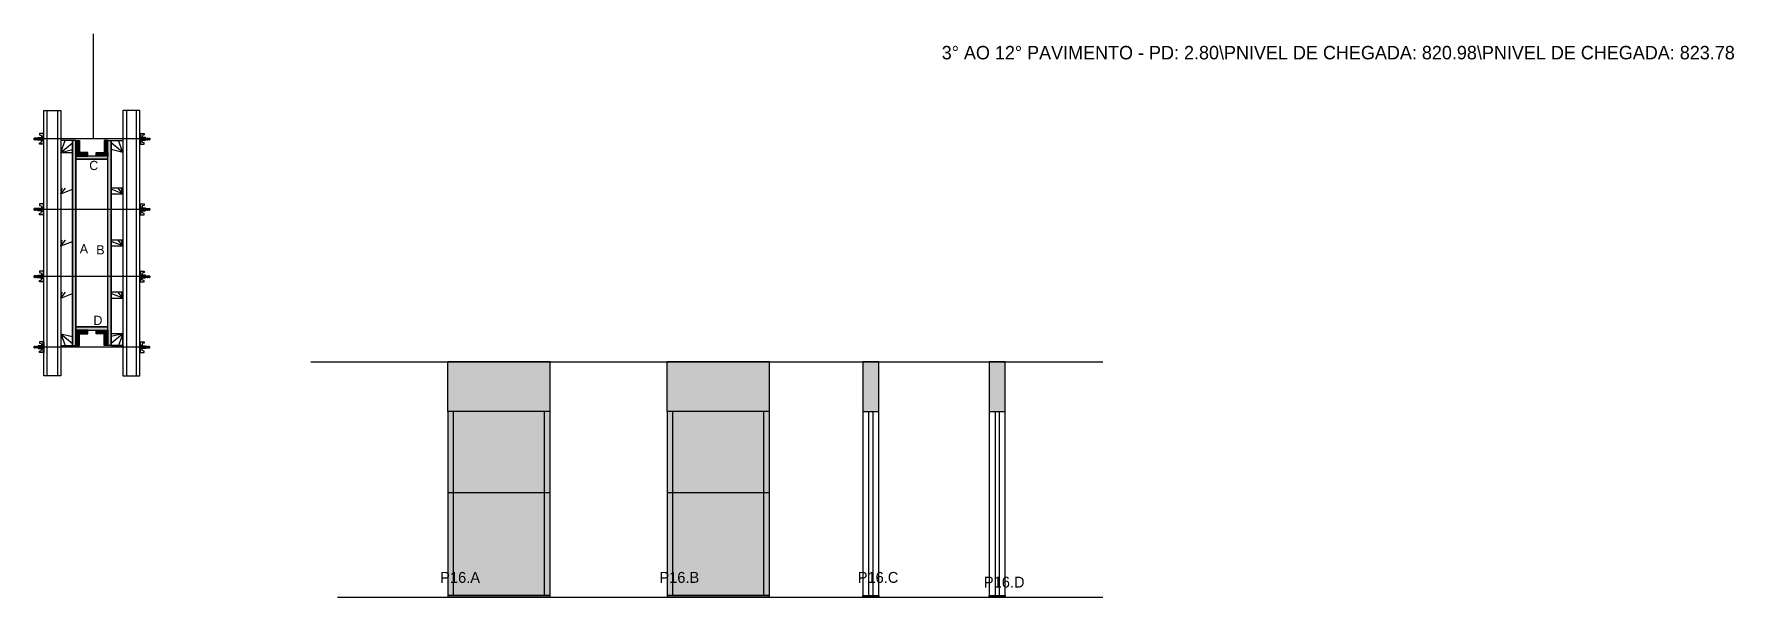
# Model space of a CAD drawing. Header units: metres. Extents: x 2676 to 4698, y 7523 to 8194.
import ezdxf

# ---------------------------------------------------------------- set-up
doc = ezdxf.new("R2010")
doc.units = ezdxf.units.M
for name, color, linetype in [('CHAPA', 7, 'Continuous'), ('COTA', 7, 'Continuous'), ('Hachura', 7, 'Continuous'), ('Madeira', 7, 'Continuous'), ('NOMENCLATURA', 7, 'Continuous'), ('Nível', 7, 'Continuous'), ('Painéis', 7, 'Continuous'), ('Perfil Metálico', 7, 'Continuous'), ('SARR_2.2x7', 7, 'Continuous'), ('SARRAFO', 7, 'Continuous'), ('Texto Seção', 7, 'Continuous'), ('TEXTO_GERAL', 7, 'Continuous')]:
    doc.layers.add(name, color=color, linetype=linetype)

msp = doc.modelspace()

# ---------------------------------------------------------------- hatches: boundary and pattern name
at = {"layer": 'COTA'}
h = msp.add_hatch(color=7, dxfattribs=at)
h.dxf.hatch_style = 1
h.paths.add_polyline_path([(3168, 7803.2), (3168, 7744.2), (3168, 7744.2), (3290, 7744.2), (3290, 7744.2), (3290, 7803.2), (3290, 7803.2), (3168, 7803.2)])
h = msp.add_hatch(color=7, dxfattribs=at)
h.dxf.hatch_style = 1
h.paths.add_polyline_path([(3428.9, 7803.2), (3428.9, 7744.2), (3428.9, 7744.2), (3550.9, 7744.2), (3550.9, 7744.2), (3550.9, 7803.2), (3550.9, 7803.2), (3428.9, 7803.2)])
h = msp.add_hatch(color=7, dxfattribs=at)
h.dxf.hatch_style = 1
h.paths.add_polyline_path([(3680.7, 7744.2), (3680.7, 7803.2), (3680.7, 7803.2), (3661.7, 7803.2), (3661.7, 7803.2), (3661.7, 7744.2), (3661.7, 7744.2), (3680.7, 7744.2)])
h = msp.add_hatch(color=7, dxfattribs=at)
h.dxf.hatch_style = 1
h.paths.add_polyline_path([(3831.1, 7744.2), (3831.1, 7803.2), (3831.1, 7803.2), (3812.1, 7803.2), (3812.1, 7803.2), (3812.1, 7744.2), (3812.1, 7744.2), (3831.1, 7744.2)])
at = {"layer": 'Hachura'}
h = msp.add_hatch(color=7, dxfattribs=at)
h.dxf.hatch_style = 1
h.paths.add_polyline_path([(2725.7, 8066.9), (2721.7, 8066.9), (2721.7, 8066.9), (2721.7, 7822.9), (2721.7, 7822.9), (2725.7, 7822.9), (2725.7, 7822.9), (2725.7, 8066.9)])
h = msp.add_hatch(color=7, dxfattribs=at)
h.dxf.hatch_style = 1
h.paths.add_polyline_path([(2725.7, 8066.9), (2721.7, 8066.9), (2721.7, 8066.9), (2721.7, 7822.9), (2721.7, 7822.9), (2725.7, 7822.9), (2725.7, 7822.9), (2725.7, 8066.9)])
h = msp.add_hatch(color=7, dxfattribs=at)
h.dxf.hatch_style = 1
h.paths.add_polyline_path([(2725.7, 8052.9), (2730.1, 8052.9), (2730.1, 8052.9), (2730.1, 8066.9), (2730.1, 8066.9), (2725.7, 8066.9), (2725.7, 8066.9), (2725.7, 8052.9)])
h = msp.add_hatch(color=7, dxfattribs=at)
h.dxf.hatch_style = 1
h.paths.add_polyline_path([(2725.7, 8048.5), (2725.7, 8052.9), (2725.7, 8052.9), (2739.7, 8052.9), (2739.7, 8052.9), (2739.7, 8048.5), (2739.7, 8048.5), (2725.7, 8048.5)])
h = msp.add_hatch(color=7, dxfattribs=at)
h.dxf.hatch_style = 1
h.paths.add_polyline_path([(2763.7, 8048.5), (2763.7, 8052.9), (2763.7, 8052.9), (2749.7, 8052.9), (2749.7, 8052.9), (2749.7, 8048.5), (2749.7, 8048.5), (2763.7, 8048.5)])
h = msp.add_hatch(color=7, dxfattribs=at)
h.dxf.hatch_style = 1
h.paths.add_polyline_path([(2763.7, 8052.9), (2759.3, 8052.9), (2759.3, 8052.9), (2759.3, 8066.9), (2759.3, 8066.9), (2763.7, 8066.9), (2763.7, 8066.9), (2763.7, 8052.9)])
h = msp.add_hatch(color=7, dxfattribs=at)
h.dxf.hatch_style = 1
h.paths.add_polyline_path([(2763.7, 8066.9), (2767.7, 8066.9), (2767.7, 8066.9), (2767.7, 7822.9), (2767.7, 7822.9), (2763.7, 7822.9), (2763.7, 7822.9), (2763.7, 8066.9)])
h = msp.add_hatch(color=7, dxfattribs=at)
h.dxf.hatch_style = 1
h.paths.add_polyline_path([(2763.7, 8066.9), (2767.7, 8066.9), (2767.7, 8066.9), (2767.7, 7822.9), (2767.7, 7822.9), (2763.7, 7822.9), (2763.7, 7822.9), (2763.7, 8066.9)])
h = msp.add_hatch(color=7, dxfattribs=at)
h.dxf.hatch_style = 1
h.paths.add_polyline_path([(2763.7, 8044.9), (2763.7, 8048.5), (2763.7, 8048.5), (2725.7, 8048.5), (2725.7, 8048.5), (2725.7, 8044.9), (2725.7, 8044.9), (2763.7, 8044.9)])
h = msp.add_hatch(color=7, dxfattribs=at)
h.dxf.hatch_style = 1
h.paths.add_polyline_path([(2763.7, 8044.9), (2763.7, 8048.5), (2763.7, 8048.5), (2725.7, 8048.5), (2725.7, 8048.5), (2725.7, 8044.9), (2725.7, 8044.9), (2763.7, 8044.9)])
h = msp.add_hatch(color=7, dxfattribs=at)
h.dxf.hatch_style = 1
h.paths.add_polyline_path([(2763.7, 7841.3), (2763.7, 7844.9), (2763.7, 7844.9), (2725.7, 7844.9), (2725.7, 7844.9), (2725.7, 7841.3), (2725.7, 7841.3), (2763.7, 7841.3)])
h = msp.add_hatch(color=7, dxfattribs=at)
h.dxf.hatch_style = 1
h.paths.add_polyline_path([(2763.7, 7841.3), (2763.7, 7844.9), (2763.7, 7844.9), (2725.7, 7844.9), (2725.7, 7844.9), (2725.7, 7841.3), (2725.7, 7841.3), (2763.7, 7841.3)])
h = msp.add_hatch(color=7, dxfattribs=at)
h.dxf.hatch_style = 1
h.paths.add_polyline_path([(2725.7, 7836.9), (2725.7, 7841.3), (2725.7, 7841.3), (2739.7, 7841.3), (2739.7, 7841.3), (2739.7, 7836.9), (2739.7, 7836.9), (2725.7, 7836.9)])
h = msp.add_hatch(color=7, dxfattribs=at)
h.dxf.hatch_style = 1
h.paths.add_polyline_path([(2725.7, 7836.9), (2730.1, 7836.9), (2730.1, 7836.9), (2730.1, 7822.9), (2730.1, 7822.9), (2725.7, 7822.9), (2725.7, 7822.9), (2725.7, 7836.9)])
h = msp.add_hatch(color=7, dxfattribs=at)
h.dxf.hatch_style = 1
h.paths.add_polyline_path([(2763.7, 7836.9), (2763.7, 7841.3), (2763.7, 7841.3), (2749.7, 7841.3), (2749.7, 7841.3), (2749.7, 7836.9), (2749.7, 7836.9), (2763.7, 7836.9)])
h = msp.add_hatch(color=7, dxfattribs=at)
h.dxf.hatch_style = 1
h.paths.add_polyline_path([(2763.7, 7836.9), (2759.3, 7836.9), (2759.3, 7836.9), (2759.3, 7822.9), (2759.3, 7822.9), (2763.7, 7822.9), (2763.7, 7822.9), (2763.7, 7836.9)])
h = msp.add_hatch(color=7, dxfattribs=at)
h.dxf.hatch_style = 1
h.paths.add_polyline_path([(3290, 7744.2), (3168, 7744.2), (3168, 7744.2), (3168, 7523.2), (3168, 7523.2), (3290, 7523.2), (3290, 7523.2), (3290, 7744.2)])
h = msp.add_hatch(color=7, dxfattribs=at)
h.dxf.hatch_style = 1
h.paths.add_polyline_path([(3550.9, 7744.2), (3428.9, 7744.2), (3428.9, 7744.2), (3428.9, 7523.2), (3428.9, 7523.2), (3550.9, 7523.2), (3550.9, 7523.2), (3550.9, 7744.2)])

# ---------------------------------------------------------------- linework, layer by layer
at = {"layer": 'CHAPA', "color": 7, "lineweight": 25}
for points in [[(2725.7, 8066.9), (2721.7, 8066.9), (2721.7, 7822.9), (2725.7, 7822.9)], [(2725.7, 8066.9), (2721.7, 8066.9), (2721.7, 7822.9), (2725.7, 7822.9)], [(2763.7, 8066.9), (2767.7, 8066.9), (2767.7, 7822.9), (2763.7, 7822.9)], [(2763.7, 8066.9), (2767.7, 8066.9), (2767.7, 7822.9), (2763.7, 7822.9)], [(2763.7, 8044.9), (2763.7, 8048.5), (2725.7, 8048.5), (2725.7, 8044.9)], [(2763.7, 8044.9), (2763.7, 8048.5), (2725.7, 8048.5), (2725.7, 8044.9)], [(2763.7, 7841.3), (2763.7, 7844.9), (2725.7, 7844.9), (2725.7, 7841.3)], [(2763.7, 7841.3), (2763.7, 7844.9), (2725.7, 7844.9), (2725.7, 7841.3)]]:
    msp.add_lwpolyline(points, close=True, dxfattribs=at)
at = {"layer": 'COTA', "color": 7, "lineweight": 25}
for p, q in [((3290, 7803.2), (3168, 7803.2)), ((3168, 7744.2), (3168, 7803.2)), ((3290, 7744.2), (3290, 7803.2)), ((3550.9, 7803.2), (3428.9, 7803.2)), ((3428.9, 7744.2), (3428.9, 7803.2)), ((3550.9, 7744.2), (3550.9, 7803.2))]:
    msp.add_line(p, q, dxfattribs=at)
for points in [[(3680.7, 7744.2), (3680.7, 7803.2), (3661.7, 7803.2), (3661.7, 7744.2)], [(3831.1, 7744.2), (3831.1, 7803.2), (3812.1, 7803.2), (3812.1, 7744.2)]]:
    msp.add_lwpolyline(points, dxfattribs=at)
at = {"layer": 'Defpoints', "color": 7, "lineweight": 25}
msp.add_line((2746.6, 8068.9), (2746.6, 8193.9), dxfattribs=at)
at = {"layer": 'Hachura', "color": 7, "lineweight": 25}
for p, q in [((2676.2, 8070), (2675.9, 8069.7)), ((2675.9, 8069.7), (2675.9, 8068.4)), ((2676.5, 8070), (2676.2, 8070)), ((2676.2, 8070), (2676.2, 8070)), ((2676.2, 8068), (2676.2, 8070)), ((2676.8, 8068), (2676.2, 8069.3)), ((2676.5, 8070), (2677.5, 8068)), ((2676.5, 8070), (2677.5, 8068)), ((2676.6, 8070), (2677.7, 8067.9)), ((2677.9, 8067.9), (2676.8, 8070.1)), ((2677.7, 8070), (2677, 8070)), ((2678, 8068), (2677, 8070)), ((2677.7, 8070), (2678.6, 8068)), ((2677.8, 8070), (2678.8, 8067.9)), ((2679.1, 8067.9), (2678, 8070.1)), ((2678.8, 8070), (2678.2, 8070)), ((2679.1, 8068), (2678.2, 8070)), ((2678.4, 8070), (2678.2, 8070)), ((2678.8, 8070), (2679.8, 8068)), ((2678.9, 8070), (2680, 8067.9)), ((2680.2, 8067.9), (2679.2, 8070.1)), ((2680, 8070), (2679.3, 8070)), ((2680.3, 8068), (2679.3, 8070)), ((2680, 8070), (2680.9, 8068)), ((2680.9, 8068.8), (2680.3, 8070.1)), ((2680.9, 8069.1), (2680.5, 8070)), ((2680.9, 8070), (2680.5, 8070)), ((2680.9, 8067.3), (2680.9, 8070.6)), ((2680.9, 8070.6), (2684.2, 8070.6)), ((2680.9, 8069.6), (2684.2, 8069.6)), ((2681, 8067.3), (2681, 8070.6)), ((2687.7, 8075.4), (2682.5, 8075.4)), ((2682.5, 8075.4), (2682.5, 8073.7)), ((2682.5, 8073.7), (2684.7, 8073.1)), ((2684.2, 8070.9), (2684.2, 8067)), ((2686.8, 8070.9), (2684.2, 8070.9)), ((2686.8, 8069.3), (2684.8, 8069.3)), ((2684.9, 8072.8), (2684.9, 8070.9)), ((2686.7, 8075.2), (2687.7, 8075.2)), ((2686.7, 8075), (2687.7, 8075)), ((2686.7, 8074.7), (2687.7, 8074.7)), ((2686.7, 8074.2), (2687.7, 8074.2)), ((2686.7, 8073.4), (2687.7, 8073.4)), ((2686.7, 8072), (2687.7, 8072)), ((2686.8, 8075.4), (2686.8, 8062.5)), ((2686.8, 8075.4), (2686.8, 8070.2)), ((2686.8, 8068.9), (2686.8, 8070.9)), ((2686.8, 8070.2), (2686.8, 8069.6)), ((2687.1, 8069.9), (2686.9, 8069.9)), ((2687.5, 8069.9), (2687.1, 8069.9)), ((2687.7, 8062.5), (2687.7, 8075.4)), ((2687.7, 8063.4), (2687.7, 8071.3)), ((2801.7, 8062.5), (2801.7, 8075.4)), ((2801.7, 8075.4), (2806.8, 8075.4)), ((2802.6, 8075.2), (2801.7, 8075.2)), ((2802.6, 8075), (2801.7, 8075)), ((2802.6, 8074.7), (2801.7, 8074.7)), ((2802.6, 8074.2), (2801.7, 8074.2)), ((2802.6, 8073.4), (2801.7, 8073.4)), ((2802.6, 8072), (2801.7, 8072)), ((2801.7, 8063.4), (2801.7, 8071.3)), ((2801.8, 8069.9), (2802.2, 8069.9)), ((2802.2, 8069.9), (2802.5, 8069.9)), ((2802.6, 8075.4), (2802.6, 8062.5)), ((2802.6, 8075.4), (2802.6, 8070.2)), ((2802.6, 8068.9), (2802.6, 8070.9)), ((2802.6, 8070.9), (2805.1, 8070.9)), ((2802.6, 8070.2), (2802.6, 8069.6)), ((2802.6, 8069.3), (2804.6, 8069.3)), ((2804.4, 8072.8), (2804.4, 8070.9)), ((2806.8, 8073.7), (2804.6, 8073.1)), ((2805.1, 8070.9), (2805.1, 8067)), ((2808.4, 8070.6), (2805.1, 8070.6)), ((2808.4, 8069.6), (2805.1, 8069.6)), ((2806.8, 8075.4), (2806.8, 8073.7)), ((2808.3, 8067.3), (2808.3, 8070.6)), ((2808.4, 8067.3), (2808.4, 8070.6)), ((2808.4, 8068.8), (2809, 8070.1)), ((2809.3, 8070), (2808.4, 8068)), ((2808.4, 8069.1), (2808.8, 8070)), ((2808.4, 8070), (2808.8, 8070)), ((2809, 8068), (2810, 8070)), ((2809.1, 8067.9), (2810.2, 8070.1)), ((2809.3, 8070), (2810, 8070)), ((2810.4, 8070), (2809.3, 8067.9)), ((2810.5, 8070), (2809.5, 8068)), ((2810.2, 8067.9), (2811.3, 8070.1)), ((2810.2, 8068), (2811.1, 8070)), ((2810.5, 8070), (2811.1, 8070)), ((2811.6, 8070), (2810.5, 8067.9)), ((2811.7, 8070), (2810.7, 8068)), ((2810.9, 8070), (2811.1, 8070)), ((2811.3, 8068), (2812.3, 8070)), ((2811.4, 8067.9), (2812.5, 8070.1)), ((2812.7, 8070), (2811.6, 8067.9)), ((2811.7, 8070), (2812.3, 8070)), ((2812.8, 8070), (2811.8, 8068)), ((2812.8, 8070), (2811.8, 8068)), ((2812.5, 8068), (2813.1, 8069.3)), ((2812.8, 8070), (2813.1, 8070)), ((2813.1, 8070), (2813.1, 8070)), ((2813.1, 8070), (2813.5, 8069.7)), ((2813.1, 8068), (2813.1, 8070)), ((2813.5, 8069.7), (2813.5, 8068.4)), ((2676.2, 8068), (2675.9, 8068.4)), ((2676.7, 8067.9), (2676.2, 8069.1)), ((2676.2, 8068.6), (2676.5, 8067.9)), ((2676.2, 8068.3), (2676.3, 8068)), ((2676.3, 8068), (2676.2, 8068)), ((2676.8, 8068), (2677.5, 8068)), ((2678.6, 8068), (2678, 8068)), ((2679.4, 8068), (2679.1, 8068)), ((2679.4, 8068), (2679.8, 8068)), ((2680.3, 8068), (2680.9, 8068)), ((2812.5, 8068.9), (2680.7, 8068.9)), ((2680.9, 8068), (2684.2, 8068)), ((2684.2, 8067.3), (2680.9, 8067.3)), ((2682.5, 8064.2), (2684.7, 8064.7)), ((2682.5, 8062.5), (2682.5, 8064.2)), ((2686.8, 8062.5), (2682.5, 8062.5)), ((2684.2, 8067), (2684.2, 8067.3)), ((2684.2, 8067), (2684.2, 8067.3)), ((2684.2, 8067), (2686.8, 8067)), ((2684.8, 8068.7), (2686.8, 8068.7)), ((2684.9, 8065.1), (2684.9, 8067)), ((2686.7, 8065.9), (2687.7, 8065.9)), ((2686.7, 8064.5), (2687.7, 8064.5)), ((2686.7, 8063.6), (2687.7, 8063.6)), ((2686.7, 8063.2), (2687.7, 8063.2)), ((2686.7, 8062.8), (2687.7, 8062.8)), ((2686.7, 8062.6), (2687.7, 8062.6)), ((2686.8, 8068.9), (2687.7, 8068.9)), ((2686.8, 8062.5), (2687.7, 8062.5)), ((2686.9, 8068), (2687.3, 8068)), ((2802.6, 8068.9), (2801.7, 8068.9)), ((2802.6, 8065.9), (2801.7, 8065.9)), ((2802.6, 8064.5), (2801.7, 8064.5)), ((2802.6, 8063.6), (2801.7, 8063.6)), ((2802.6, 8063.2), (2801.7, 8063.2)), ((2802.6, 8062.8), (2801.7, 8062.8)), ((2802.6, 8062.6), (2801.7, 8062.6)), ((2802.6, 8062.5), (2801.7, 8062.5)), ((2802.4, 8068), (2802, 8068)), ((2804.6, 8068.7), (2802.6, 8068.7)), ((2805.1, 8067), (2802.6, 8067)), ((2802.6, 8062.5), (2806.8, 8062.5)), ((2804.4, 8065.1), (2804.4, 8067)), ((2806.8, 8064.2), (2804.6, 8064.7)), ((2808.4, 8068), (2805.1, 8068)), ((2805.1, 8067.3), (2808.4, 8067.3)), ((2805.1, 8067), (2805.1, 8067.3)), ((2805.1, 8067), (2805.1, 8067.3)), ((2806.8, 8062.5), (2806.8, 8064.2)), ((2809, 8068), (2808.4, 8068)), ((2810, 8068), (2809.5, 8068)), ((2810, 8068), (2810.2, 8068)), ((2810.7, 8068), (2811.3, 8068)), ((2812.5, 8068), (2811.8, 8068)), ((2812.6, 8067.9), (2813.1, 8069.1)), ((2813.1, 8068.6), (2812.8, 8067.9)), ((2813.1, 8068.3), (2813, 8068)), ((2813, 8068), (2813.1, 8068)), ((2813.1, 8068), (2813.5, 8068.4)), ((2687.7, 7991.4), (2682.5, 7991.4)), ((2682.5, 7991.4), (2682.5, 7989.7)), ((2682.5, 7989.7), (2684.7, 7989.1)), ((2684.9, 7988.8), (2684.9, 7986.9)), ((2686.7, 7991.2), (2687.7, 7991.2)), ((2686.7, 7991), (2687.7, 7991)), ((2686.7, 7990.7), (2687.7, 7990.7)), ((2686.7, 7990.2), (2687.7, 7990.2)), ((2686.7, 7989.4), (2687.7, 7989.4)), ((2686.8, 7991.4), (2686.8, 7978.5)), ((2686.8, 7991.4), (2686.8, 7986.2)), ((2687.7, 7978.5), (2687.7, 7991.4)), ((2801.7, 7978.5), (2801.7, 7991.4)), ((2801.7, 7991.4), (2806.8, 7991.4)), ((2802.6, 7991.2), (2801.7, 7991.2)), ((2802.6, 7991), (2801.7, 7991)), ((2802.6, 7990.7), (2801.7, 7990.7)), ((2802.6, 7990.2), (2801.7, 7990.2)), ((2802.6, 7989.4), (2801.7, 7989.4)), ((2802.6, 7991.4), (2802.6, 7978.5)), ((2802.6, 7991.4), (2802.6, 7986.2)), ((2804.4, 7988.8), (2804.4, 7986.9)), ((2806.8, 7989.7), (2804.6, 7989.1)), ((2806.8, 7991.4), (2806.8, 7989.7)), ((2676.2, 7986), (2675.9, 7985.6)), ((2675.9, 7985.6), (2675.9, 7984.4)), ((2676.2, 7984), (2675.9, 7984.4)), ((2676.5, 7986), (2676.2, 7986)), ((2676.2, 7986), (2676.2, 7986)), ((2676.2, 7984), (2676.2, 7986)), ((2676.8, 7984), (2676.2, 7985.3)), ((2676.7, 7983.9), (2676.2, 7985.1)), ((2676.2, 7984.6), (2676.5, 7983.9)), ((2676.2, 7984.3), (2676.3, 7984)), ((2676.3, 7984), (2676.2, 7984)), ((2676.5, 7986), (2677.5, 7984)), ((2676.5, 7986), (2677.5, 7984)), ((2676.6, 7986), (2677.7, 7983.9)), ((2677.9, 7983.9), (2676.8, 7986.1)), ((2676.8, 7984), (2677.5, 7984)), ((2677.7, 7986), (2677, 7986)), ((2678, 7984), (2677, 7986)), ((2677.7, 7986), (2678.6, 7984)), ((2677.8, 7986), (2678.8, 7983.9)), ((2679.1, 7983.9), (2678, 7986.1)), ((2678.6, 7984), (2678, 7984)), ((2678.8, 7986), (2678.2, 7986)), ((2679.1, 7984), (2678.2, 7986)), ((2678.4, 7986), (2678.2, 7986)), ((2678.8, 7986), (2679.8, 7984)), ((2678.9, 7986), (2680, 7983.9)), ((2679.4, 7984), (2679.1, 7984)), ((2680.2, 7983.9), (2679.2, 7986.1)), ((2680, 7986), (2679.3, 7986)), ((2680.3, 7984), (2679.3, 7986)), ((2679.4, 7984), (2679.8, 7984)), ((2680, 7986), (2680.9, 7984)), ((2680.9, 7984.8), (2680.3, 7986.1)), ((2680.3, 7984), (2680.9, 7984)), ((2680.9, 7985.1), (2680.5, 7986)), ((2680.9, 7986), (2680.5, 7986)), ((2812.5, 7984.9), (2680.7, 7984.9)), ((2680.9, 7983.3), (2680.9, 7986.6)), ((2680.9, 7986.6), (2684.2, 7986.6)), ((2680.9, 7985.6), (2684.2, 7985.6)), ((2680.9, 7984), (2684.2, 7984)), ((2684.2, 7983.3), (2680.9, 7983.3)), ((2681, 7983.3), (2681, 7986.6)), ((2682.5, 7980.2), (2684.7, 7980.7)), ((2682.5, 7978.5), (2682.5, 7980.2)), ((2686.8, 7978.5), (2682.5, 7978.5)), ((2684.2, 7986.9), (2684.2, 7983)), ((2686.8, 7986.9), (2684.2, 7986.9)), ((2684.2, 7983), (2684.2, 7983.3)), ((2684.2, 7983), (2684.2, 7983.3)), ((2684.2, 7983), (2686.8, 7983)), ((2686.8, 7985.3), (2684.8, 7985.3)), ((2684.8, 7984.7), (2686.8, 7984.7)), ((2684.9, 7981.1), (2684.9, 7983)), ((2686.7, 7988), (2687.7, 7988)), ((2686.7, 7981.9), (2687.7, 7981.9)), ((2686.7, 7980.5), (2687.7, 7980.5)), ((2686.7, 7979.6), (2687.7, 7979.6)), ((2686.7, 7979.2), (2687.7, 7979.2)), ((2686.7, 7978.8), (2687.7, 7978.8)), ((2686.7, 7978.6), (2687.7, 7978.6)), ((2686.8, 7984.9), (2686.8, 7986.9)), ((2686.8, 7986.2), (2686.8, 7985.6)), ((2686.8, 7984.9), (2687.7, 7984.9)), ((2686.8, 7978.5), (2687.7, 7978.5)), ((2687.1, 7985.9), (2686.9, 7985.9)), ((2686.9, 7984), (2687.3, 7984)), ((2687.5, 7985.9), (2687.1, 7985.9)), ((2687.7, 7979.4), (2687.7, 7987.3)), ((2802.6, 7988), (2801.7, 7988)), ((2801.7, 7979.4), (2801.7, 7987.3)), ((2802.6, 7984.9), (2801.7, 7984.9)), ((2802.6, 7981.9), (2801.7, 7981.9)), ((2802.6, 7980.5), (2801.7, 7980.5)), ((2802.6, 7979.6), (2801.7, 7979.6)), ((2802.6, 7979.2), (2801.7, 7979.2)), ((2802.6, 7978.8), (2801.7, 7978.8)), ((2802.6, 7978.6), (2801.7, 7978.6)), ((2802.6, 7978.5), (2801.7, 7978.5)), ((2801.8, 7985.9), (2802.2, 7985.9)), ((2802.4, 7984), (2802, 7984)), ((2802.2, 7985.9), (2802.5, 7985.9)), ((2802.6, 7984.9), (2802.6, 7986.9)), ((2802.6, 7986.9), (2805.1, 7986.9)), ((2802.6, 7986.2), (2802.6, 7985.6)), ((2802.6, 7985.3), (2804.6, 7985.3)), ((2804.6, 7984.7), (2802.6, 7984.7)), ((2805.1, 7983), (2802.6, 7983)), ((2802.6, 7978.5), (2806.8, 7978.5)), ((2804.4, 7981.1), (2804.4, 7983)), ((2806.8, 7980.2), (2804.6, 7980.7)), ((2805.1, 7986.9), (2805.1, 7983)), ((2808.4, 7986.6), (2805.1, 7986.6)), ((2808.4, 7985.6), (2805.1, 7985.6)), ((2808.4, 7984), (2805.1, 7984)), ((2805.1, 7983.3), (2808.4, 7983.3)), ((2805.1, 7983), (2805.1, 7983.3)), ((2805.1, 7983), (2805.1, 7983.3)), ((2806.8, 7978.5), (2806.8, 7980.2)), ((2808.3, 7983.3), (2808.3, 7986.6)), ((2808.4, 7983.3), (2808.4, 7986.6)), ((2808.4, 7984.8), (2809, 7986.1)), ((2809.3, 7986), (2808.4, 7984)), ((2808.4, 7985.1), (2808.8, 7986)), ((2808.4, 7986), (2808.8, 7986)), ((2809, 7984), (2808.4, 7984)), ((2809, 7984), (2810, 7986)), ((2809.1, 7983.9), (2810.2, 7986.1)), ((2809.3, 7986), (2810, 7986)), ((2810.4, 7986), (2809.3, 7983.9)), ((2810.5, 7986), (2809.5, 7984)), ((2810, 7984), (2809.5, 7984)), ((2810, 7984), (2810.2, 7984)), ((2810.2, 7983.9), (2811.3, 7986.1)), ((2810.2, 7984), (2811.1, 7986)), ((2810.5, 7986), (2811.1, 7986)), ((2811.6, 7986), (2810.5, 7983.9)), ((2811.7, 7986), (2810.7, 7984)), ((2810.7, 7984), (2811.3, 7984)), ((2810.9, 7986), (2811.1, 7986)), ((2811.3, 7984), (2812.3, 7986)), ((2811.4, 7983.9), (2812.5, 7986.1)), ((2812.7, 7986), (2811.6, 7983.9)), ((2811.7, 7986), (2812.3, 7986)), ((2812.8, 7986), (2811.8, 7984)), ((2812.8, 7986), (2811.8, 7984)), ((2812.5, 7984), (2811.8, 7984)), ((2812.5, 7984), (2813.1, 7985.3)), ((2812.6, 7983.9), (2813.1, 7985.1)), ((2812.8, 7986), (2813.1, 7986)), ((2813.1, 7984.6), (2812.8, 7983.9)), ((2813.1, 7984.3), (2813, 7984)), ((2813, 7984), (2813.1, 7984)), ((2813.1, 7986), (2813.1, 7986)), ((2813.1, 7986), (2813.5, 7985.6)), ((2813.1, 7984), (2813.1, 7986)), ((2813.1, 7984), (2813.5, 7984.4)), ((2813.5, 7985.6), (2813.5, 7984.4)), ((2687.7, 7911.4), (2682.5, 7911.4)), ((2682.5, 7911.4), (2682.5, 7909.7)), ((2682.5, 7909.7), (2684.7, 7909.1)), ((2684.9, 7908.8), (2684.9, 7906.9)), ((2686.7, 7911.2), (2687.7, 7911.2)), ((2686.7, 7911), (2687.7, 7911)), ((2686.7, 7910.7), (2687.7, 7910.7)), ((2686.7, 7910.2), (2687.7, 7910.2)), ((2686.7, 7909.4), (2687.7, 7909.4)), ((2686.7, 7908), (2687.7, 7908)), ((2686.8, 7911.4), (2686.8, 7898.5)), ((2686.8, 7911.4), (2686.8, 7906.2)), ((2687.7, 7898.5), (2687.7, 7911.4)), ((2801.7, 7898.5), (2801.7, 7911.4)), ((2801.7, 7911.4), (2806.8, 7911.4)), ((2802.6, 7911.2), (2801.7, 7911.2)), ((2802.6, 7911), (2801.7, 7911)), ((2802.6, 7910.7), (2801.7, 7910.7)), ((2802.6, 7910.2), (2801.7, 7910.2)), ((2802.6, 7909.4), (2801.7, 7909.4)), ((2802.6, 7908), (2801.7, 7908)), ((2802.6, 7911.4), (2802.6, 7898.5)), ((2802.6, 7911.4), (2802.6, 7906.2)), ((2804.4, 7908.8), (2804.4, 7906.9)), ((2806.8, 7909.7), (2804.6, 7909.1)), ((2806.8, 7911.4), (2806.8, 7909.7)), ((2676.2, 7906), (2675.9, 7905.6)), ((2675.9, 7905.6), (2675.9, 7904.4)), ((2676.2, 7904), (2675.9, 7904.4)), ((2676.5, 7906), (2676.2, 7906)), ((2676.2, 7906), (2676.2, 7906)), ((2676.2, 7904), (2676.2, 7906)), ((2676.8, 7904), (2676.2, 7905.3)), ((2676.7, 7903.9), (2676.2, 7905.1)), ((2676.2, 7904.6), (2676.5, 7903.9)), ((2676.2, 7904.3), (2676.3, 7904)), ((2676.3, 7904), (2676.2, 7904)), ((2676.5, 7906), (2677.5, 7904)), ((2676.5, 7906), (2677.5, 7904)), ((2676.6, 7906), (2677.7, 7903.9)), ((2677.9, 7903.9), (2676.8, 7906.1)), ((2676.8, 7904), (2677.5, 7904)), ((2677.7, 7906), (2677, 7906)), ((2678, 7904), (2677, 7906)), ((2677.7, 7906), (2678.6, 7904)), ((2677.8, 7906), (2678.8, 7903.9)), ((2679.1, 7903.9), (2678, 7906.1)), ((2678.6, 7904), (2678, 7904)), ((2678.8, 7906), (2678.2, 7906)), ((2679.1, 7904), (2678.2, 7906)), ((2678.4, 7906), (2678.2, 7906)), ((2678.8, 7906), (2679.8, 7904)), ((2678.9, 7906), (2680, 7903.9)), ((2679.4, 7904), (2679.1, 7904)), ((2680.2, 7903.9), (2679.2, 7906.1)), ((2680, 7906), (2679.3, 7906)), ((2680.3, 7904), (2679.3, 7906)), ((2679.4, 7904), (2679.8, 7904)), ((2680, 7906), (2680.9, 7904)), ((2680.9, 7904.8), (2680.3, 7906.1)), ((2680.3, 7904), (2680.9, 7904)), ((2680.9, 7905.1), (2680.5, 7906)), ((2680.9, 7906), (2680.5, 7906)), ((2812.5, 7904.9), (2680.7, 7904.9)), ((2680.9, 7903.3), (2680.9, 7906.6)), ((2680.9, 7906.6), (2684.2, 7906.6)), ((2680.9, 7905.6), (2684.2, 7905.6)), ((2680.9, 7904), (2684.2, 7904)), ((2684.2, 7903.3), (2680.9, 7903.3)), ((2681, 7903.3), (2681, 7906.6)), ((2682.5, 7900.2), (2684.7, 7900.7)), ((2682.5, 7898.5), (2682.5, 7900.2)), ((2686.8, 7898.5), (2682.5, 7898.5)), ((2684.2, 7906.9), (2684.2, 7903)), ((2686.8, 7906.9), (2684.2, 7906.9)), ((2684.2, 7903), (2684.2, 7903.3)), ((2684.2, 7903), (2684.2, 7903.3)), ((2684.2, 7903), (2686.8, 7903)), ((2686.8, 7905.3), (2684.8, 7905.3)), ((2684.8, 7904.7), (2686.8, 7904.7)), ((2684.9, 7901.1), (2684.9, 7903)), ((2686.7, 7901.9), (2687.7, 7901.9)), ((2686.7, 7900.5), (2687.7, 7900.5)), ((2686.7, 7899.6), (2687.7, 7899.6)), ((2686.7, 7899.2), (2687.7, 7899.2)), ((2686.7, 7898.8), (2687.7, 7898.8)), ((2686.7, 7898.6), (2687.7, 7898.6)), ((2686.8, 7904.9), (2686.8, 7906.9)), ((2686.8, 7906.2), (2686.8, 7905.6)), ((2686.8, 7904.9), (2687.7, 7904.9)), ((2686.8, 7898.5), (2687.7, 7898.5)), ((2687.1, 7905.9), (2686.9, 7905.9)), ((2686.9, 7904), (2687.3, 7904)), ((2687.5, 7905.9), (2687.1, 7905.9)), ((2687.7, 7899.4), (2687.7, 7907.3)), ((2801.7, 7899.4), (2801.7, 7907.3)), ((2802.6, 7904.9), (2801.7, 7904.9)), ((2802.6, 7901.9), (2801.7, 7901.9)), ((2802.6, 7900.5), (2801.7, 7900.5)), ((2802.6, 7899.6), (2801.7, 7899.6)), ((2802.6, 7899.2), (2801.7, 7899.2)), ((2802.6, 7898.8), (2801.7, 7898.8)), ((2802.6, 7898.6), (2801.7, 7898.6)), ((2802.6, 7898.5), (2801.7, 7898.5)), ((2801.8, 7905.9), (2802.2, 7905.9)), ((2802.4, 7904), (2802, 7904)), ((2802.2, 7905.9), (2802.5, 7905.9)), ((2802.6, 7904.9), (2802.6, 7906.9)), ((2802.6, 7906.9), (2805.1, 7906.9)), ((2802.6, 7906.2), (2802.6, 7905.6)), ((2802.6, 7905.3), (2804.6, 7905.3)), ((2804.6, 7904.7), (2802.6, 7904.7)), ((2805.1, 7903), (2802.6, 7903)), ((2802.6, 7898.5), (2806.8, 7898.5)), ((2804.4, 7901.1), (2804.4, 7903)), ((2806.8, 7900.2), (2804.6, 7900.7)), ((2805.1, 7906.9), (2805.1, 7903)), ((2808.4, 7906.6), (2805.1, 7906.6)), ((2808.4, 7905.6), (2805.1, 7905.6)), ((2808.4, 7904), (2805.1, 7904)), ((2805.1, 7903.3), (2808.4, 7903.3)), ((2805.1, 7903), (2805.1, 7903.3)), ((2805.1, 7903), (2805.1, 7903.3)), ((2806.8, 7898.5), (2806.8, 7900.2)), ((2808.3, 7903.3), (2808.3, 7906.6)), ((2808.4, 7903.3), (2808.4, 7906.6)), ((2808.4, 7904.8), (2809, 7906.1)), ((2809.3, 7906), (2808.4, 7904)), ((2808.4, 7905.1), (2808.8, 7906)), ((2808.4, 7906), (2808.8, 7906)), ((2809, 7904), (2808.4, 7904)), ((2809, 7904), (2810, 7906)), ((2809.1, 7903.9), (2810.2, 7906.1)), ((2809.3, 7906), (2810, 7906)), ((2810.4, 7906), (2809.3, 7903.9)), ((2810.5, 7906), (2809.5, 7904)), ((2810, 7904), (2809.5, 7904)), ((2810, 7904), (2810.2, 7904)), ((2810.2, 7903.9), (2811.3, 7906.1)), ((2810.2, 7904), (2811.1, 7906)), ((2810.5, 7906), (2811.1, 7906)), ((2811.6, 7906), (2810.5, 7903.9)), ((2811.7, 7906), (2810.7, 7904)), ((2810.7, 7904), (2811.3, 7904)), ((2810.9, 7906), (2811.1, 7906)), ((2811.3, 7904), (2812.3, 7906)), ((2811.4, 7903.9), (2812.5, 7906.1)), ((2812.7, 7906), (2811.6, 7903.9)), ((2811.7, 7906), (2812.3, 7906)), ((2812.8, 7906), (2811.8, 7904)), ((2812.8, 7906), (2811.8, 7904)), ((2812.5, 7904), (2811.8, 7904)), ((2812.5, 7904), (2813.1, 7905.3)), ((2812.6, 7903.9), (2813.1, 7905.1)), ((2812.8, 7906), (2813.1, 7906)), ((2813.1, 7904.6), (2812.8, 7903.9)), ((2813.1, 7904.3), (2813, 7904)), ((2813, 7904), (2813.1, 7904)), ((2813.1, 7906), (2813.1, 7906)), ((2813.1, 7906), (2813.5, 7905.6)), ((2813.1, 7904), (2813.1, 7906)), ((2813.1, 7904), (2813.5, 7904.4)), ((2813.5, 7905.6), (2813.5, 7904.4)), ((2686.8, 7827.4), (2682.5, 7827.4)), ((2682.5, 7827.4), (2682.5, 7825.7)), ((2686.7, 7827.2), (2687.7, 7827.2)), ((2686.7, 7827), (2687.7, 7827)), ((2686.7, 7826.7), (2687.7, 7826.7)), ((2686.8, 7814.5), (2686.8, 7827.4)), ((2686.8, 7827.4), (2687.7, 7827.4)), ((2687.7, 7827.4), (2687.7, 7814.5)), ((2801.7, 7827.4), (2801.7, 7814.5)), ((2802.6, 7827.4), (2801.7, 7827.4)), ((2802.6, 7827.2), (2801.7, 7827.2)), ((2802.6, 7827), (2801.7, 7827)), ((2802.6, 7826.7), (2801.7, 7826.7)), ((2802.6, 7814.5), (2802.6, 7827.4)), ((2802.6, 7827.4), (2806.8, 7827.4)), ((2806.8, 7827.4), (2806.8, 7825.7)), ((2676.2, 7821.8), (2675.9, 7821.5)), ((2675.9, 7820.2), (2675.9, 7821.5)), ((2676.2, 7819.9), (2675.9, 7820.2)), ((2676.2, 7821.3), (2676.5, 7822)), ((2676.7, 7821.9), (2676.2, 7820.8)), ((2676.2, 7821.6), (2676.3, 7821.8)), ((2676.3, 7821.8), (2676.2, 7821.8)), ((2676.8, 7821.8), (2676.2, 7820.5)), ((2676.2, 7821.8), (2676.2, 7819.9)), ((2676.5, 7819.9), (2676.2, 7819.9)), ((2676.2, 7819.9), (2676.2, 7819.9)), ((2676.5, 7819.9), (2677.5, 7821.8)), ((2676.5, 7819.9), (2677.5, 7821.8)), ((2676.6, 7819.8), (2677.7, 7822)), ((2677.9, 7821.9), (2676.8, 7819.8)), ((2676.8, 7821.8), (2677.5, 7821.8)), ((2678, 7821.8), (2677, 7819.9)), ((2677.7, 7819.9), (2677, 7819.9)), ((2677.7, 7819.9), (2678.6, 7821.8)), ((2677.8, 7819.8), (2678.8, 7822)), ((2679.1, 7821.9), (2678, 7819.8)), ((2678.6, 7821.8), (2678, 7821.8)), ((2679.1, 7821.8), (2678.2, 7819.9)), ((2678.8, 7819.9), (2678.2, 7819.9)), ((2678.4, 7819.9), (2678.2, 7819.9)), ((2678.8, 7819.9), (2679.8, 7821.8)), ((2678.9, 7819.8), (2680, 7822)), ((2679.4, 7821.8), (2679.1, 7821.8)), ((2680.2, 7821.9), (2679.2, 7819.8)), ((2680.3, 7821.8), (2679.3, 7819.9)), ((2680, 7819.9), (2679.3, 7819.9)), ((2679.4, 7821.8), (2679.8, 7821.8)), ((2680, 7819.9), (2680.9, 7821.8)), ((2680.3, 7821.8), (2680.9, 7821.8)), ((2680.9, 7821.1), (2680.3, 7819.8)), ((2680.9, 7820.8), (2680.5, 7819.9)), ((2680.9, 7819.9), (2680.5, 7819.9)), ((2812.5, 7820.9), (2680.7, 7820.9)), ((2680.9, 7822.6), (2680.9, 7819.3)), ((2684.2, 7822.6), (2680.9, 7822.6)), ((2680.9, 7821.8), (2684.2, 7821.8)), ((2680.9, 7820.3), (2684.2, 7820.3)), ((2680.9, 7819.3), (2684.2, 7819.3)), ((2681, 7822.6), (2681, 7819.3)), ((2682.5, 7825.7), (2684.7, 7825.1)), ((2682.5, 7816.2), (2684.7, 7816.7)), ((2682.5, 7814.5), (2682.5, 7816.2)), ((2687.7, 7814.5), (2682.5, 7814.5)), ((2684.2, 7819), (2684.2, 7822.9)), ((2684.2, 7822.9), (2686.8, 7822.9)), ((2684.2, 7822.9), (2684.2, 7822.6)), ((2684.2, 7822.9), (2684.2, 7822.6)), ((2686.8, 7819), (2684.2, 7819)), ((2684.8, 7821.1), (2686.8, 7821.1)), ((2686.8, 7820.6), (2684.8, 7820.6)), ((2684.9, 7824.8), (2684.9, 7822.9)), ((2684.9, 7817.1), (2684.9, 7819)), ((2686.7, 7826.2), (2687.7, 7826.2)), ((2686.7, 7825.4), (2687.7, 7825.4)), ((2686.7, 7824), (2687.7, 7824)), ((2686.7, 7817.9), (2687.7, 7817.9)), ((2686.7, 7816.5), (2687.7, 7816.5)), ((2686.7, 7815.6), (2687.7, 7815.6)), ((2686.7, 7815.2), (2687.7, 7815.2)), ((2686.7, 7814.8), (2687.7, 7814.8)), ((2686.7, 7814.6), (2687.7, 7814.6)), ((2686.8, 7820.9), (2686.8, 7819)), ((2686.8, 7820.9), (2687.7, 7820.9)), ((2686.8, 7819.6), (2686.8, 7820.3)), ((2686.8, 7814.5), (2686.8, 7819.6)), ((2686.9, 7821.9), (2687.3, 7821.9)), ((2687.1, 7820), (2686.9, 7820)), ((2687.5, 7820), (2687.1, 7820)), ((2687.7, 7826.4), (2687.7, 7818.6)), ((2801.7, 7826.4), (2801.7, 7818.6)), ((2802.6, 7826.2), (2801.7, 7826.2)), ((2802.6, 7825.4), (2801.7, 7825.4)), ((2802.6, 7824), (2801.7, 7824)), ((2802.6, 7820.9), (2801.7, 7820.9)), ((2802.6, 7817.9), (2801.7, 7817.9)), ((2802.6, 7816.5), (2801.7, 7816.5)), ((2802.6, 7815.6), (2801.7, 7815.6)), ((2802.6, 7815.2), (2801.7, 7815.2)), ((2802.6, 7814.8), (2801.7, 7814.8)), ((2802.6, 7814.6), (2801.7, 7814.6)), ((2801.7, 7814.5), (2806.8, 7814.5)), ((2801.8, 7820), (2802.2, 7820)), ((2802.4, 7821.9), (2802, 7821.9)), ((2802.2, 7820), (2802.5, 7820)), ((2805.1, 7822.9), (2802.6, 7822.9)), ((2804.6, 7821.1), (2802.6, 7821.1)), ((2802.6, 7820.9), (2802.6, 7819)), ((2802.6, 7820.6), (2804.6, 7820.6)), ((2802.6, 7819.6), (2802.6, 7820.3)), ((2802.6, 7814.5), (2802.6, 7819.6)), ((2802.6, 7819), (2805.1, 7819)), ((2804.4, 7824.8), (2804.4, 7822.9)), ((2804.4, 7817.1), (2804.4, 7819)), ((2806.8, 7825.7), (2804.6, 7825.1)), ((2806.8, 7816.2), (2804.6, 7816.7)), ((2805.1, 7819), (2805.1, 7822.9)), ((2805.1, 7822.9), (2805.1, 7822.6)), ((2805.1, 7822.9), (2805.1, 7822.6)), ((2805.1, 7822.6), (2808.4, 7822.6)), ((2808.4, 7821.8), (2805.1, 7821.8)), ((2808.4, 7820.3), (2805.1, 7820.3)), ((2808.4, 7819.3), (2805.1, 7819.3)), ((2806.8, 7814.5), (2806.8, 7816.2)), ((2808.3, 7822.6), (2808.3, 7819.3)), ((2808.4, 7822.6), (2808.4, 7819.3)), ((2809, 7821.8), (2808.4, 7821.8)), ((2809.3, 7819.9), (2808.4, 7821.8)), ((2808.4, 7821.1), (2809, 7819.8)), ((2808.4, 7820.8), (2808.8, 7819.9)), ((2808.4, 7819.9), (2808.8, 7819.9)), ((2809, 7821.8), (2810, 7819.9)), ((2809.1, 7821.9), (2810.2, 7819.8)), ((2810.4, 7819.8), (2809.3, 7822)), ((2809.3, 7819.9), (2810, 7819.9)), ((2810, 7821.8), (2809.5, 7821.8)), ((2810.5, 7819.9), (2809.5, 7821.8)), ((2810, 7821.8), (2810.2, 7821.8)), ((2810.2, 7821.9), (2811.3, 7819.8)), ((2810.2, 7821.8), (2811.1, 7819.9)), ((2811.6, 7819.8), (2810.5, 7822)), ((2810.5, 7819.9), (2811.1, 7819.9)), ((2810.7, 7821.8), (2811.3, 7821.8)), ((2811.7, 7819.9), (2810.7, 7821.8)), ((2810.9, 7819.9), (2811.1, 7819.9)), ((2811.3, 7821.8), (2812.3, 7819.9)), ((2811.4, 7821.9), (2812.5, 7819.8)), ((2812.7, 7819.8), (2811.6, 7822)), ((2811.7, 7819.9), (2812.3, 7819.9)), ((2812.8, 7819.9), (2811.8, 7821.8)), ((2812.5, 7821.8), (2811.8, 7821.8)), ((2812.8, 7819.9), (2811.8, 7821.8)), ((2812.5, 7821.8), (2813.1, 7820.5)), ((2812.6, 7821.9), (2813.1, 7820.8)), ((2813.1, 7821.3), (2812.8, 7822)), ((2812.8, 7819.9), (2813.1, 7819.9)), ((2813.1, 7821.6), (2813, 7821.8)), ((2813, 7821.8), (2813.1, 7821.8)), ((2813.1, 7821.8), (2813.5, 7821.5)), ((2813.1, 7821.8), (2813.1, 7819.9)), ((2813.1, 7819.9), (2813.5, 7820.2)), ((2813.1, 7819.9), (2813.1, 7819.9)), ((2813.5, 7820.2), (2813.5, 7821.5))]:
    msp.add_line(p, q, dxfattribs=at)
at = {"layer": 'Madeira', "color": 7, "lineweight": 25}
for p, q in [((2707.7, 8052.9), (2713.1, 8066.9)), ((2707.7, 8052.9), (2721.6, 8064.4)), ((2707.7, 8052.9), (2721.7, 8056.4)), ((2781.7, 8052.9), (2767.7, 8064.4)), ((2781.7, 8052.9), (2767.7, 8056.4)), ((2781.7, 8052.9), (2776.2, 8066.9)), ((2707.6, 8003.4), (2713.4, 8010.4)), ((2707.6, 8003.4), (2709.4, 8010.4)), ((2707.6, 8003.4), (2721.6, 8008.9)), ((2781.7, 8003.4), (2767.7, 8008.9)), ((2781.7, 8003.4), (2775.9, 8010.4)), ((2781.7, 8003.4), (2779.9, 8010.4)), ((2707.6, 7941.4), (2713.4, 7948.4)), ((2707.6, 7941.4), (2709.4, 7948.4)), ((2781.7, 7941.4), (2775.9, 7948.4)), ((2781.7, 7941.4), (2779.9, 7948.4)), ((2707.6, 7941.4), (2721.6, 7946.9)), ((2781.7, 7941.4), (2767.7, 7946.9)), ((2707.6, 7879.4), (2713.4, 7886.4)), ((2707.6, 7879.4), (2709.4, 7886.4)), ((2707.6, 7879.4), (2721.6, 7884.9)), ((2781.7, 7879.4), (2767.7, 7884.9)), ((2781.7, 7879.4), (2775.9, 7886.4)), ((2781.7, 7879.4), (2779.9, 7886.4)), ((2707.6, 7836.9), (2721.7, 7825.4)), ((2707.6, 7836.9), (2721.6, 7833.5)), ((2707.6, 7836.9), (2713.1, 7822.9)), ((2781.7, 7836.9), (2767.7, 7825.4)), ((2781.7, 7836.9), (2767.7, 7833.5)), ((2781.7, 7836.9), (2776.2, 7822.9))]:
    msp.add_line(p, q, dxfattribs=at)
for points in [[(2707.7, 8052.9), (2721.7, 8052.9), (2721.6, 8066.9), (2707.6, 8066.9)], [(2707.6, 7822.9), (2721.6, 7822.9), (2721.6, 8066.9), (2707.6, 8066.9)], [(2781.7, 7822.9), (2767.7, 7822.9), (2767.7, 8066.9), (2781.7, 8066.9)], [(2781.7, 8003.4), (2781.7, 8010.4), (2767.7, 8010.4), (2767.7, 8003.4)], [(2781.7, 7941.4), (2781.7, 7948.4), (2767.7, 7948.4), (2767.7, 7941.4)], [(2781.7, 7879.4), (2781.7, 7886.4), (2767.7, 7886.4), (2767.7, 7879.4)], [(2781.7, 7836.9), (2767.7, 7836.9), (2767.7, 7822.9), (2781.7, 7822.9)]]:
    msp.add_lwpolyline(points, close=True, dxfattribs=at)
at = {"layer": 'Nível', "color": 7, "lineweight": 25}
for p, q in [((3005.2, 7803.2), (3947.2, 7803.2)), ((3037, 7523.2), (3947.2, 7523.2))]:
    msp.add_line(p, q, dxfattribs=at)
at = {"layer": 'Painéis', "color": 7, "lineweight": 25}
for p, q in [((3168, 7744.2), (3168, 7523.2)), ((3290, 7744.2), (3168, 7744.2)), ((3290, 7523.2), (3290, 7744.2)), ((3428.9, 7744.2), (3428.9, 7523.2)), ((3550.9, 7744.2), (3428.9, 7744.2)), ((3550.9, 7523.2), (3550.9, 7744.2)), ((3661.7, 7744.2), (3661.7, 7525.2)), ((3661.7, 7744.2), (3680.7, 7744.2)), ((3680.7, 7525.2), (3680.7, 7744.2)), ((3812.1, 7744.2), (3812.1, 7525.2)), ((3812.1, 7744.2), (3831.1, 7744.2)), ((3831.1, 7525.2), (3831.1, 7744.2)), ((3290, 7647.2), (3168, 7647.2)), ((3550.9, 7647.2), (3428.9, 7647.2)), ((3168, 7525.2), (3290, 7525.2)), ((3428.9, 7525.2), (3550.9, 7525.2)), ((3661.7, 7525.2), (3680.7, 7525.2)), ((3812.1, 7525.2), (3831.1, 7525.2))]:
    msp.add_line(p, q, dxfattribs=at)
for points in [[(2725.7, 7844.9), (2763.7, 7844.9), (2763.7, 8044.9), (2725.7, 8044.9)], [(3290, 7525.2), (3168, 7525.2), (3168, 7523.2), (3290, 7523.2)], [(3550.9, 7525.2), (3428.9, 7525.2), (3428.9, 7523.2), (3550.9, 7523.2)], [(3661.7, 7525.2), (3680.7, 7525.2), (3680.7, 7523.2), (3661.7, 7523.2)], [(3812.1, 7525.2), (3831.1, 7525.2), (3831.1, 7523.2), (3812.1, 7523.2)]]:
    msp.add_lwpolyline(points, close=True, dxfattribs=at)
at = {"layer": 'Perfil Metálico', "color": 7, "lineweight": 25}
for points in [[(2687.7, 8102.9), (2707.7, 8102.9), (2707.7, 7786.9), (2687.7, 7786.9)], [(2703.7, 7786.9), (2691.7, 7786.9), (2691.7, 8102.9), (2703.7, 8102.9)], [(2801.7, 8102.9), (2781.7, 8102.9), (2781.7, 7786.9), (2801.7, 7786.9)], [(2785.7, 7786.9), (2797.7, 7786.9), (2797.7, 8102.9), (2785.7, 8102.9)]]:
    msp.add_lwpolyline(points, close=True, dxfattribs=at)
at = {"layer": 'SARR_2.2x7', "color": 7, "lineweight": 25}
for p, q in [((3175, 7647.2), (3175, 7744.2)), ((3283, 7647.2), (3283, 7744.2)), ((3435.9, 7647.2), (3435.9, 7744.2)), ((3543.9, 7647.2), (3543.9, 7744.2)), ((3668.7, 7744.2), (3668.7, 7525.2)), ((3673.7, 7744.2), (3673.7, 7525.2)), ((3819.1, 7744.2), (3819.1, 7525.2)), ((3824.1, 7744.2), (3824.1, 7525.2)), ((3175, 7525.2), (3175, 7647.2)), ((3283, 7525.2), (3283, 7647.2)), ((3435.9, 7525.2), (3435.9, 7647.2)), ((3543.9, 7525.2), (3543.9, 7647.2)), ((3175, 7525.2), (3175, 7525.2)), ((3283, 7525.2), (3283, 7525.2)), ((3435.9, 7525.2), (3435.9, 7525.2)), ((3543.9, 7525.2), (3543.9, 7525.2))]:
    msp.add_line(p, q, dxfattribs=at)
at = {"layer": 'SARRAFO', "color": 7, "lineweight": 25}
for points in [[(2730.1, 8066.9), (2730.1, 8052.9), (2725.7, 8052.9), (2725.7, 8066.9)], [(2739.7, 8052.9), (2725.7, 8052.9), (2725.7, 8048.5), (2739.7, 8048.5)], [(2749.7, 8052.9), (2763.7, 8052.9), (2763.7, 8048.5), (2749.7, 8048.5)], [(2759.3, 8066.9), (2759.3, 8052.9), (2763.7, 8052.9), (2763.7, 8066.9)], [(2739.7, 7841.3), (2725.7, 7841.3), (2725.7, 7836.9), (2739.7, 7836.9)], [(2730.1, 7822.9), (2730.1, 7836.9), (2725.7, 7836.9), (2725.7, 7822.9)], [(2749.7, 7841.3), (2763.7, 7841.3), (2763.7, 7836.9), (2749.7, 7836.9)], [(2759.3, 7822.9), (2759.3, 7836.9), (2763.7, 7836.9), (2763.7, 7822.9)]]:
    msp.add_lwpolyline(points, close=True, dxfattribs=at)

# ---------------------------------------------------------------- texts
at = {"layer": 'NOMENCLATURA', "color": 7, "lineweight": 25}
msp.add_text('3° AO 12° PAVIMENTO - PD: 2.80\\PNIVEL DE CHEGADA: 820.98\\PNIVEL DE CHEGADA: 823.78', height=16, dxfattribs=at).set_placement((3755.7, 8163.7))
at = {"layer": 'Texto Seção', "color": 7, "lineweight": 25}
for s, p in [('P16.A', (3159.1, 7540.1)), ('P16.B', (3419.9, 7540.1)), ('P16.C', (3655.8, 7540.1)), ('P16.D', (3805.9, 7534.5))]:
    msp.add_text(s, height=13, dxfattribs=at).set_placement(p)
at = {"layer": 'TEXTO_GERAL', "color": 7, "lineweight": 25}
for s, p in [('C', (2741.6, 8031.8)), ('A', (2730.3, 7932.6)), ('B', (2750, 7931.3)), ('D', (2746.6, 7847.3))]:
    msp.add_text(s, height=11, dxfattribs=at).set_placement(p)

doc.saveas('drawing.dxf')
